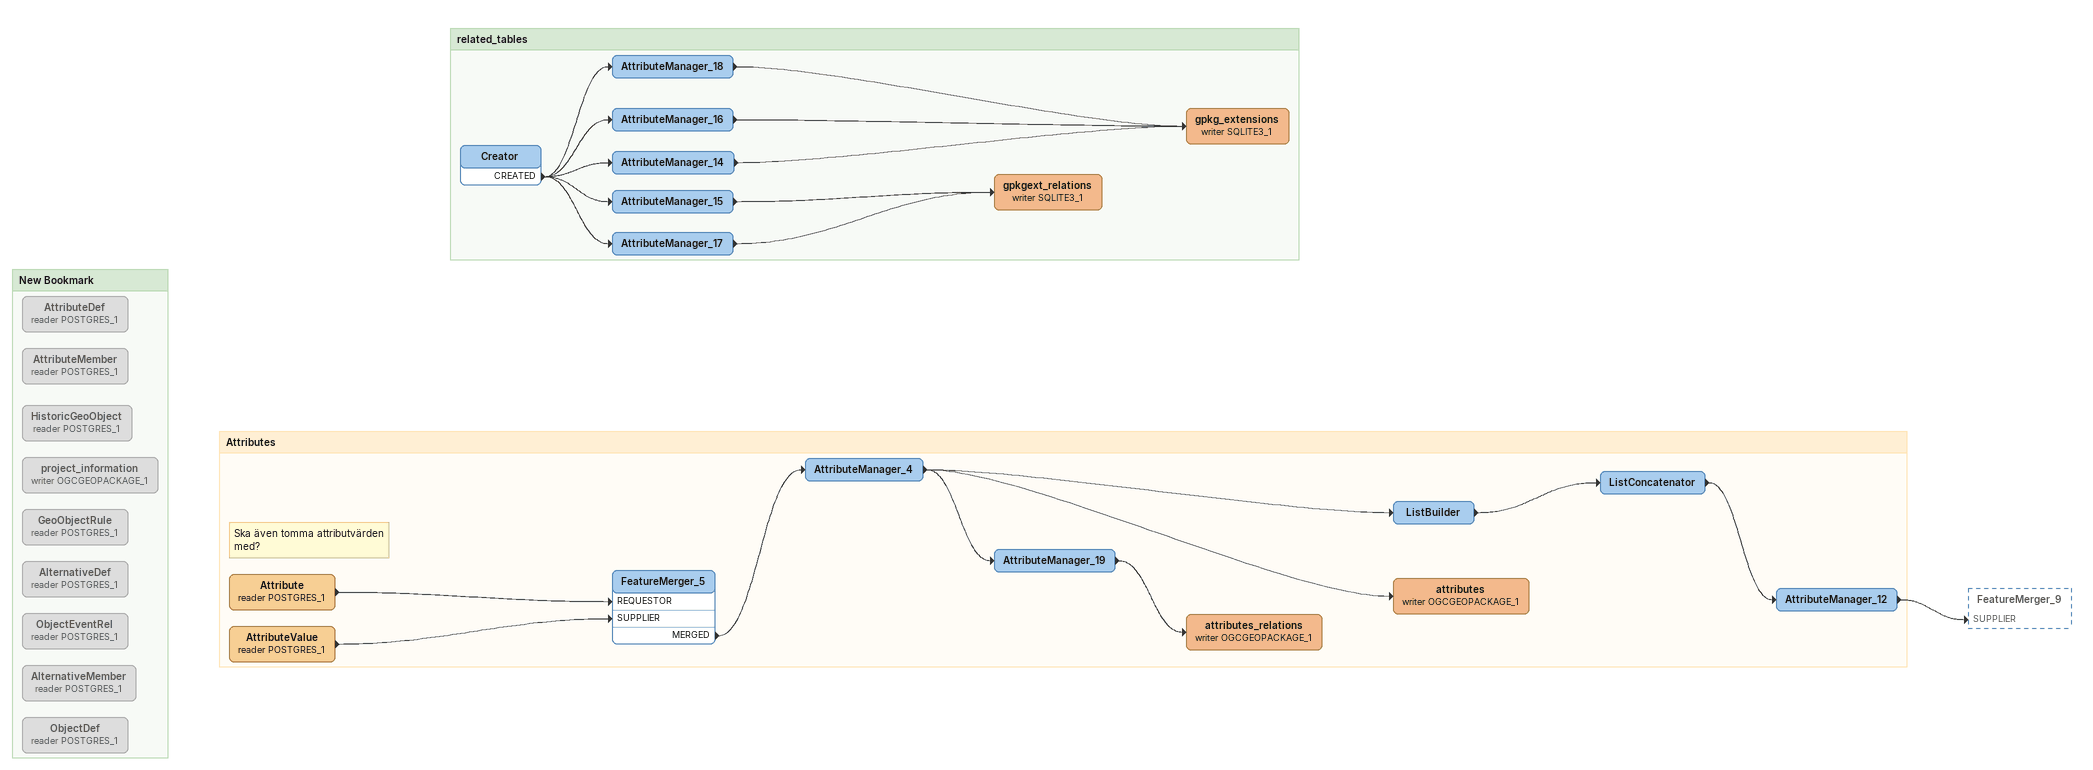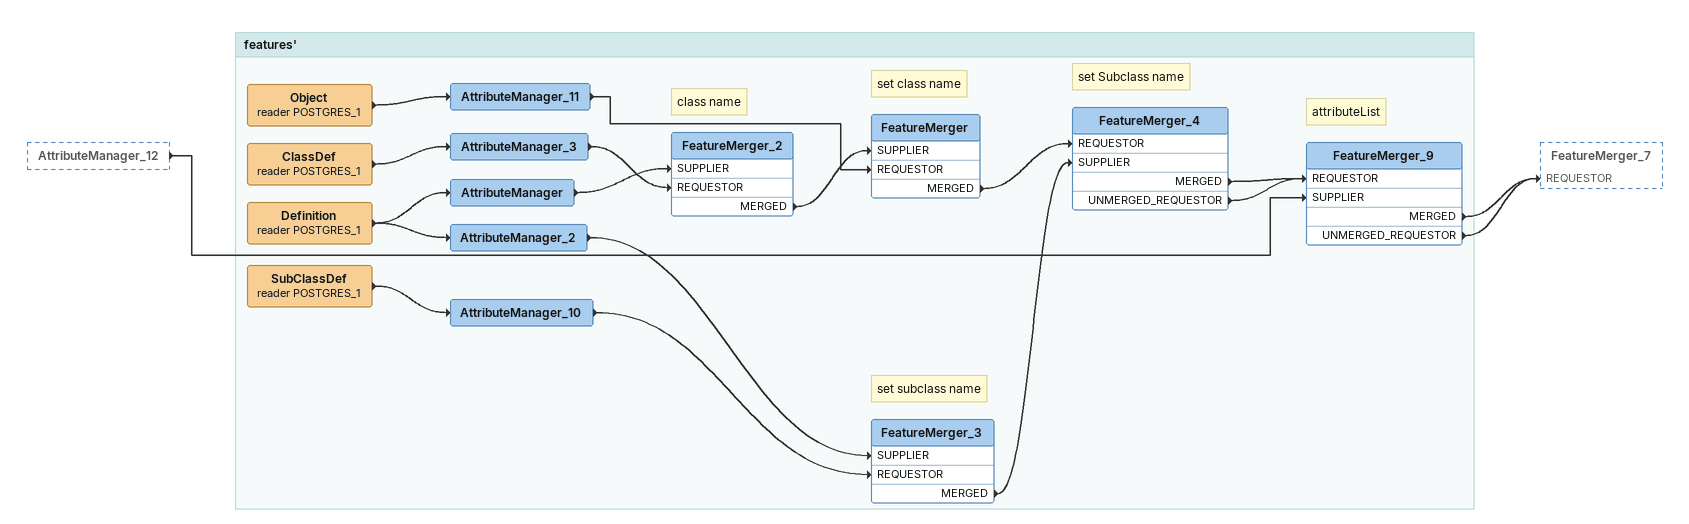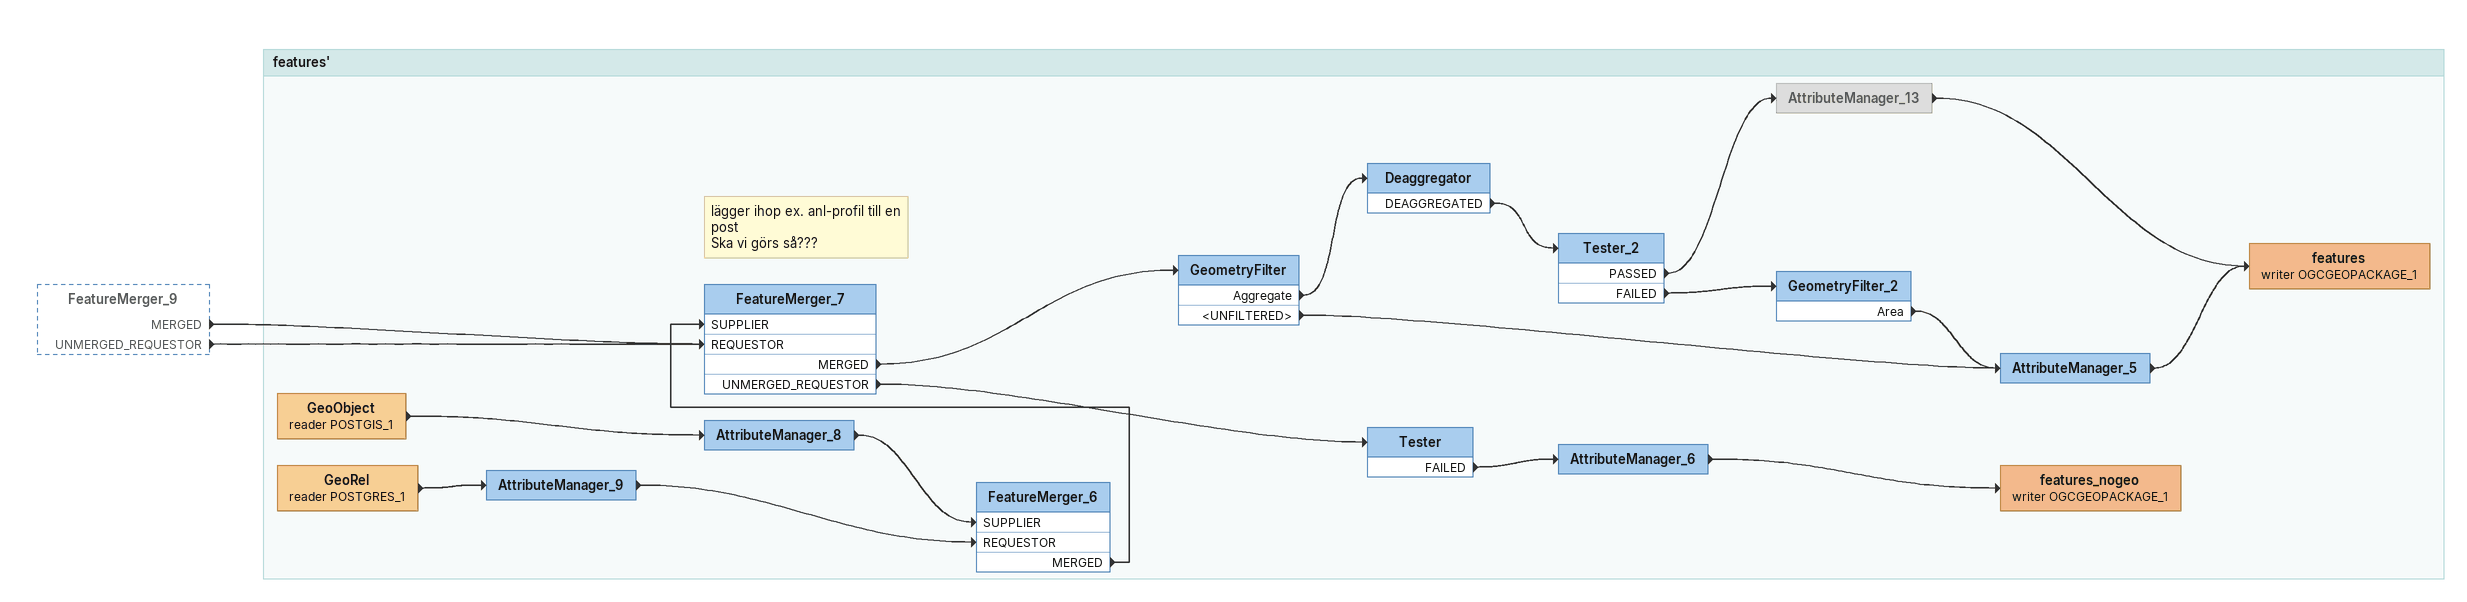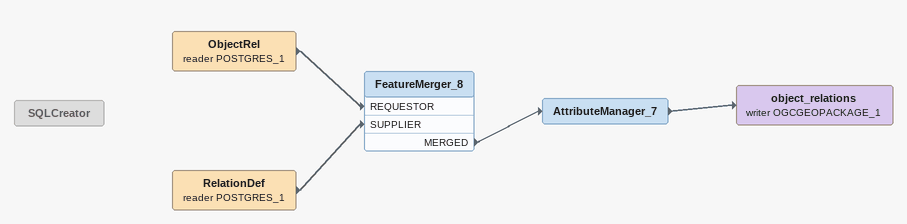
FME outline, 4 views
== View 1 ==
Bookmark: New Bookmark
AttributeDef (reader POSTGRES_1) [off]
AttributeMember (reader POSTGRES_1) [off]
HistoricGeoObject (reader POSTGRES_1) [off]
GeoObjectRule (reader POSTGRES_1) [off]
AlternativeDef (reader POSTGRES_1) [off]
ObjectEventRel (reader POSTGRES_1) [off]
AlternativeMember (reader POSTGRES_1) [off]
ObjectDef (reader POSTGRES_1) [off]
project_information (writer OGCGEOPACKAGE_1) [off]

Bookmark: Attributes
Note: Ska även tomma attributvärden med?
Attribute (reader POSTGRES_1)
    -> FeatureMerger_5 [REQUESTOR]
AttributeValue (reader POSTGRES_1)
    -> FeatureMerger_5 [SUPPLIER]
FeatureMerger_5
    MERGED -> AttributeManager_4
AttributeManager_4
    -> ListBuilder
    -> attributes (writer OGCGEOPACKAGE_1)
    -> AttributeManager_19
ListBuilder
    -> ListConcatenator
ListConcatenator
    -> AttributeManager_12
AttributeManager_12
    -> FeatureMerger_9 [SUPPLIER]
AttributeManager_19
    -> attributes_relations (writer OGCGEOPACKAGE_1)
attributes_relations (writer OGCGEOPACKAGE_1)
attributes (writer OGCGEOPACKAGE_1)

Bookmark: related_tables
Creator
    CREATED -> AttributeManager_14
    CREATED -> AttributeManager_15
    CREATED -> AttributeManager_16
    CREATED -> AttributeManager_17
    CREATED -> AttributeManager_18
AttributeManager_18
    -> gpkg_extensions (writer SQLITE3_1)
AttributeManager_16
    -> gpkg_extensions (writer SQLITE3_1)
AttributeManager_14
    -> gpkg_extensions (writer SQLITE3_1)
gpkg_extensions (writer SQLITE3_1)
AttributeManager_15
    -> gpkgext_relations (writer SQLITE3_1)
AttributeManager_17
    -> gpkgext_relations (writer SQLITE3_1)
gpkgext_relations (writer SQLITE3_1)

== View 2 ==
AttributeManager_12 [outside]
    -> FeatureMerger_9 [SUPPLIER]

Bookmark: features'
Object (reader POSTGRES_1)
    -> AttributeManager_11
AttributeManager_11
    -> FeatureMerger [REQUESTOR]
ClassDef (reader POSTGRES_1)
    -> AttributeManager_3
AttributeManager_3
    -> FeatureMerger_2 [REQUESTOR]
Definition (reader POSTGRES_1)
    -> AttributeManager
    -> AttributeManager_2
AttributeManager
    -> FeatureMerger_2 [SUPPLIER]
Note: class name
FeatureMerger_2
    MERGED -> FeatureMerger [SUPPLIER]
Note: set class name
FeatureMerger
    MERGED -> FeatureMerger_4 [REQUESTOR]
AttributeManager_2
    -> FeatureMerger_3 [SUPPLIER]
SubClassDef (reader POSTGRES_1)
    -> AttributeManager_10
AttributeManager_10
    -> FeatureMerger_3 [REQUESTOR]
Note: set subclass name
FeatureMerger_3
    MERGED -> FeatureMerger_4 [SUPPLIER]
Note: set Subclass name
FeatureMerger_4
    MERGED -> FeatureMerger_9 [REQUESTOR]
    UNMERGED_REQUESTOR -> FeatureMerger_9 [REQUESTOR]
Note: attributeList
FeatureMerger_9
    MERGED -> FeatureMerger_7 [REQUESTOR]
    UNMERGED_REQUESTOR -> FeatureMerger_7 [REQUESTOR]

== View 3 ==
FeatureMerger_9 [outside]
    MERGED -> FeatureMerger_7 [REQUESTOR]
    UNMERGED_REQUESTOR -> FeatureMerger_7 [REQUESTOR]

Bookmark: features'
GeoObject (reader POSTGIS_1)
    -> AttributeManager_8
AttributeManager_8
    -> FeatureMerger_6 [SUPPLIER]
GeoRel (reader POSTGRES_1)
    -> AttributeManager_9
AttributeManager_9
    -> FeatureMerger_6 [REQUESTOR]
FeatureMerger_6
    MERGED -> FeatureMerger_7 [SUPPLIER]
Note: lägger ihop ex. anl-profil till en post / Ska vi görs så???
FeatureMerger_7
    MERGED -> GeometryFilter
    UNMERGED_REQUESTOR -> Tester
GeometryFilter
    Aggregate -> Deaggregator
    <UNFILTERED> -> AttributeManager_5
Deaggregator
    DEAGGREGATED -> Tester_2
Tester_2
    PASSED -> AttributeManager_13
    FAILED -> GeometryFilter_2
AttributeManager_13 [off]
    -> features (writer OGCGEOPACKAGE_1)
GeometryFilter_2
    Area -> AttributeManager_5
AttributeManager_5
    -> features (writer OGCGEOPACKAGE_1)
features (writer OGCGEOPACKAGE_1)
Tester
    FAILED -> AttributeManager_6
AttributeManager_6
    -> features_nogeo (writer OGCGEOPACKAGE_1)
features_nogeo (writer OGCGEOPACKAGE_1)

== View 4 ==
SQLCreator [off]
ObjectRel (reader POSTGRES_1)
    -> FeatureMerger_8 [REQUESTOR]
RelationDef (reader POSTGRES_1)
    -> FeatureMerger_8 [SUPPLIER]
FeatureMerger_8
    MERGED -> AttributeManager_7
AttributeManager_7
    -> object_relations (writer OGCGEOPACKAGE_1)
object_relations (writer OGCGEOPACKAGE_1)
